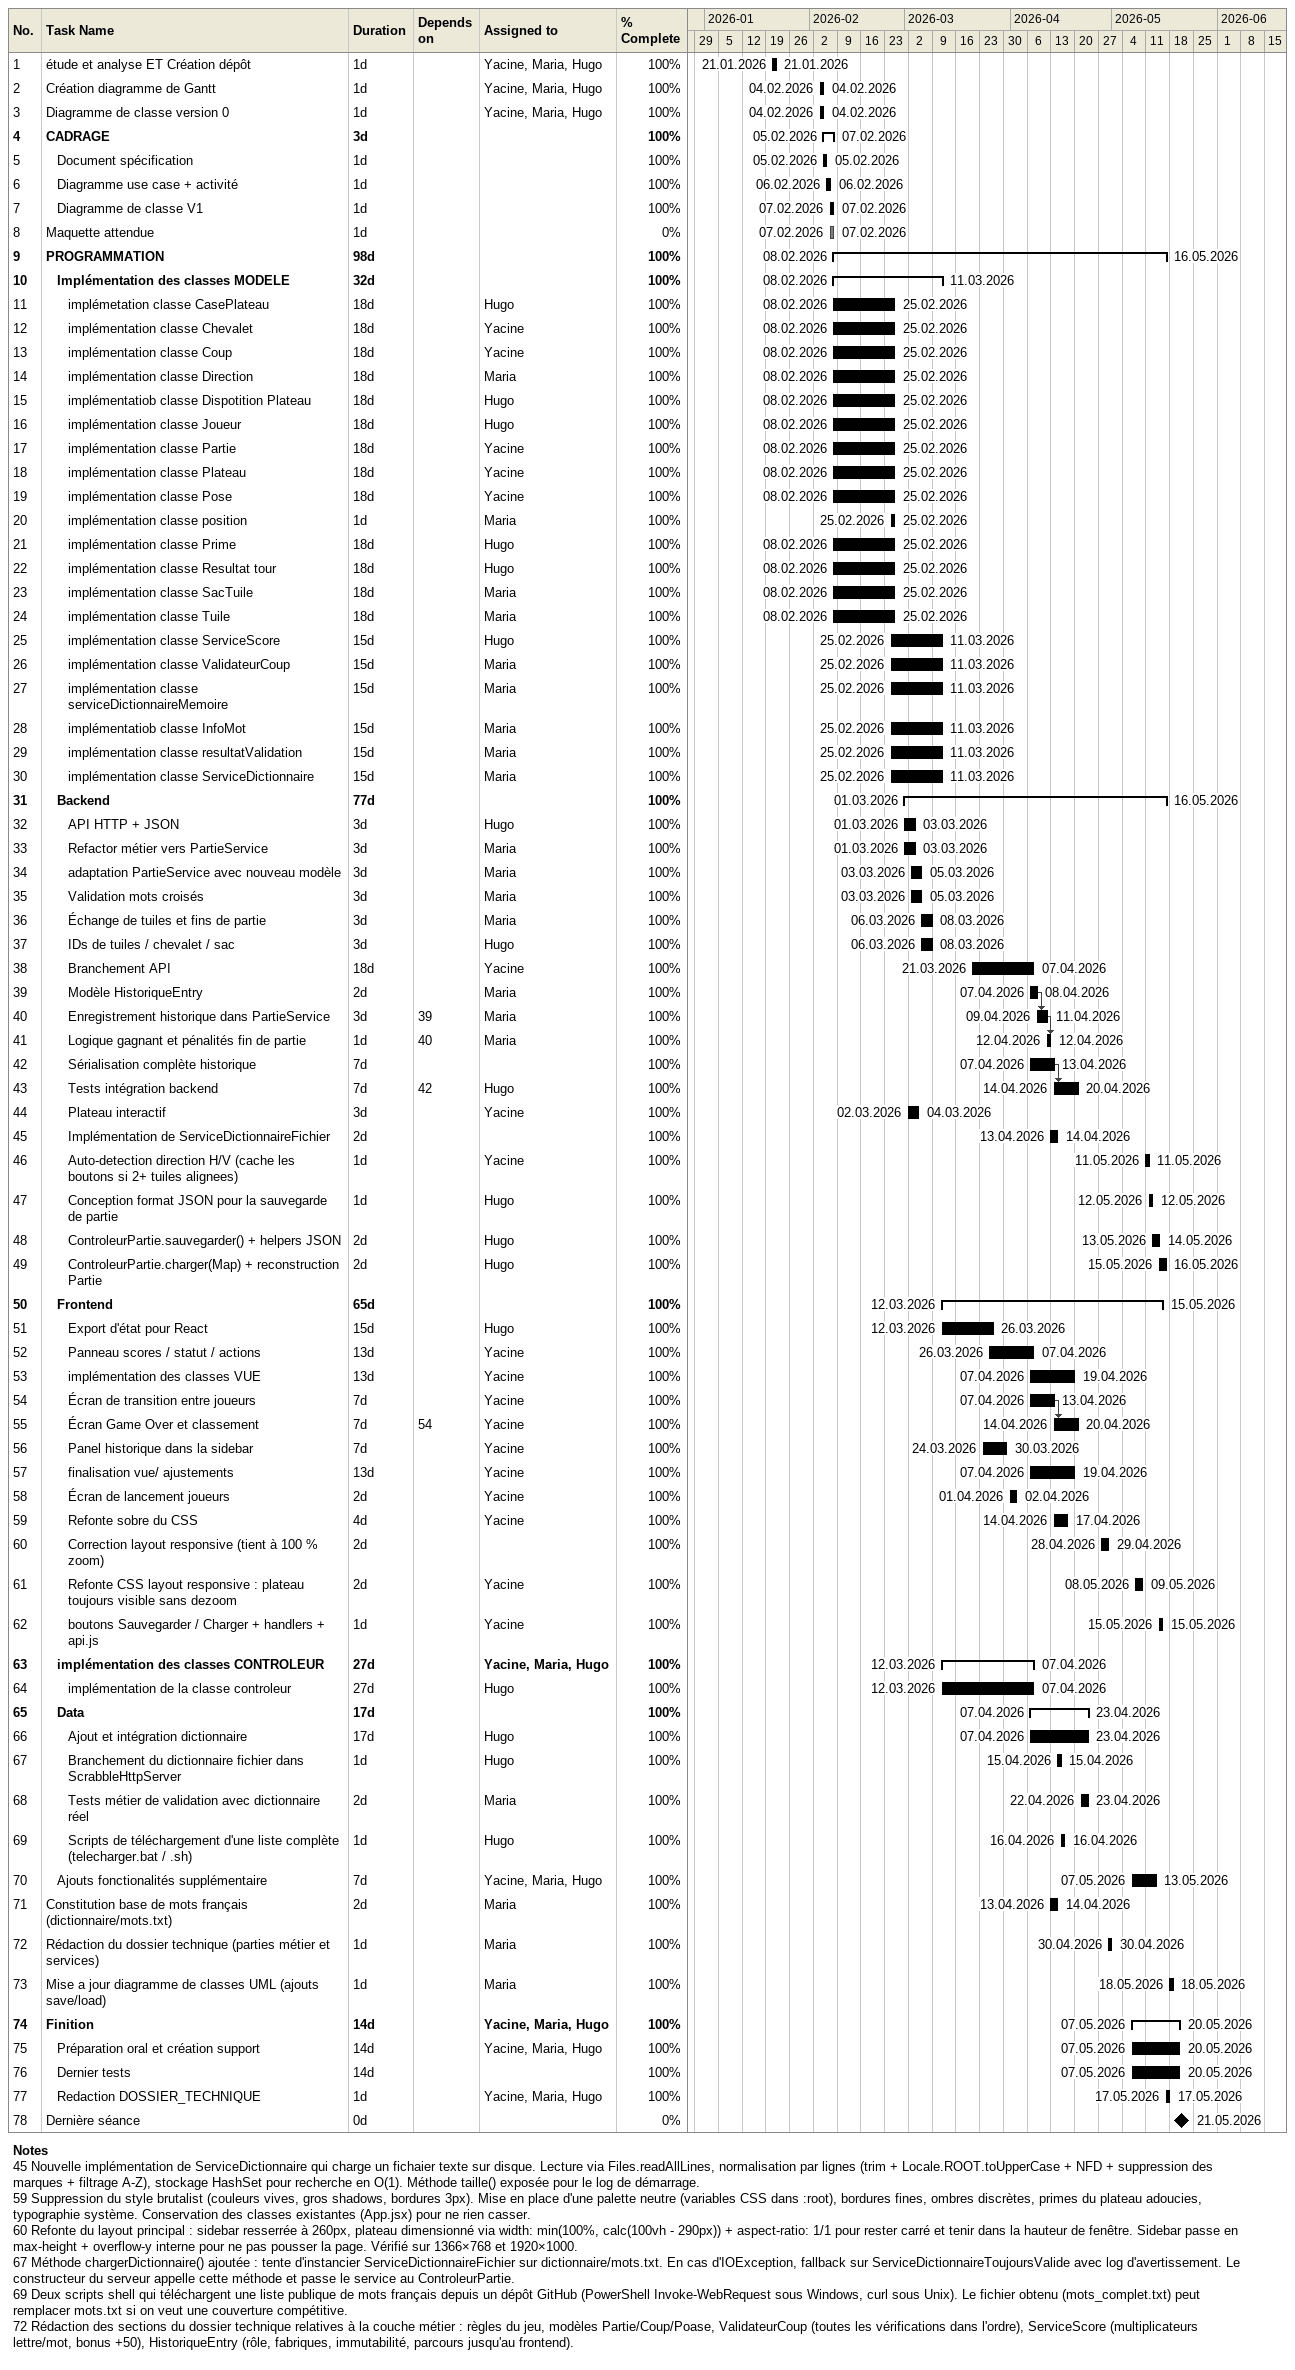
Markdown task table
| ID | Level | Task | Duration | Start | Finish | Predecessors | Resources | % complete |
|---|---|---|---|---|---|---|---|---|
| 1 | 1 | étude et analyse ET Création dépôt | 1d | 2026-01-21 | 2026-01-21 |  | Yacine, Maria, Hugo | 100 |
| 2 | 1 | Création diagramme de Gantt | 1d | 2026-02-04 | 2026-02-04 |  | Yacine, Maria, Hugo | 100 |
| 3 | 1 | Diagramme de classe version 0 | 1d | 2026-02-04 | 2026-02-04 |  | Yacine, Maria, Hugo | 100 |
| 4 | 1 | **CADRAGE** | 3d | 2026-02-05 | 2026-02-07 |  |  | 100 |
| 5 | 2 | Document spécification | 1d | 2026-02-05 | 2026-02-05 |  |  | 100 |
| 6 | 2 | Diagramme use case + activité | 1d | 2026-02-06 | 2026-02-06 |  |  | 100 |
| 7 | 2 | Diagramme de classe V1 | 1d | 2026-02-07 | 2026-02-07 |  |  | 100 |
| 8 | 1 | Maquette attendue | 1d | 2026-02-07 | 2026-02-07 |  |  | 0 |
| 9 | 1 | **PROGRAMMATION** | 98d | 2026-02-08 | 2026-05-16 |  |  | 100 |
| 10 | 2 | **Implémentation des classes MODELE** | 32d | 2026-02-08 | 2026-03-11 |  |  | 100 |
| 11 | 3 | implémetation classe CasePlateau | 18d | 2026-02-08 | 2026-02-25 |  | Hugo | 100 |
| 12 | 3 | implémentation classe Chevalet | 18d | 2026-02-08 | 2026-02-25 |  | Yacine | 100 |
| 13 | 3 | implémentation classe Coup | 18d | 2026-02-08 | 2026-02-25 |  | Yacine | 100 |
| 14 | 3 | implémentation classe Direction | 18d | 2026-02-08 | 2026-02-25 |  | Maria | 100 |
| 15 | 3 | implémentatiob classe Dispotition Plateau | 18d | 2026-02-08 | 2026-02-25 |  | Hugo | 100 |
| 16 | 3 | implémentation classe Joueur | 18d | 2026-02-08 | 2026-02-25 |  | Hugo | 100 |
| 17 | 3 | implémentation classe Partie | 18d | 2026-02-08 | 2026-02-25 |  | Yacine | 100 |
| 18 | 3 | implémentation classe Plateau | 18d | 2026-02-08 | 2026-02-25 |  | Yacine | 100 |
| 19 | 3 | implémentation classe Pose | 18d | 2026-02-08 | 2026-02-25 |  | Yacine | 100 |
| 20 | 3 | implémentation classe position | 1d | 2026-02-25 | 2026-02-25 |  | Maria | 100 |
| 21 | 3 | implémentation classe Prime | 18d | 2026-02-08 | 2026-02-25 |  | Hugo | 100 |
| 22 | 3 | implémentation classe Resultat tour | 18d | 2026-02-08 | 2026-02-25 |  | Hugo | 100 |
| 23 | 3 | implémentation classe SacTuile | 18d | 2026-02-08 | 2026-02-25 |  | Maria | 100 |
| 24 | 3 | implémentation classe Tuile | 18d | 2026-02-08 | 2026-02-25 |  | Maria | 100 |
| 25 | 3 | implémentation classe ServiceScore | 15d | 2026-02-25 | 2026-03-11 |  | Hugo | 100 |
| 26 | 3 | implémentation classe ValidateurCoup | 15d | 2026-02-25 | 2026-03-11 |  | Maria | 100 |
| 27 | 3 | implémentation classe serviceDictionnaireMemoire | 15d | 2026-02-25 | 2026-03-11 |  | Maria | 100 |
| 28 | 3 | implémentatiob classe InfoMot | 15d | 2026-02-25 | 2026-03-11 |  | Maria | 100 |
| 29 | 3 | implémentation classe resultatValidation | 15d | 2026-02-25 | 2026-03-11 |  | Maria | 100 |
| 30 | 3 | implémentation classe ServiceDictionnaire | 15d | 2026-02-25 | 2026-03-11 |  | Maria | 100 |
| 31 | 2 | **Backend** | 77d | 2026-03-01 | 2026-05-16 |  |  | 100 |
| 32 | 3 | API HTTP + JSON | 3d | 2026-03-01 | 2026-03-03 |  | Hugo | 100 |
| 33 | 3 | Refactor métier vers PartieService | 3d | 2026-03-01 | 2026-03-03 |  | Maria | 100 |
| 34 | 3 | adaptation PartieService avec nouveau modèle | 3d | 2026-03-03 | 2026-03-05 |  | Maria | 100 |
| 35 | 3 | Validation mots croisés | 3d | 2026-03-03 | 2026-03-05 |  | Maria | 100 |
| 36 | 3 | Échange de tuiles et fins de partie | 3d | 2026-03-06 | 2026-03-08 |  | Maria | 100 |
| 37 | 3 | IDs de tuiles / chevalet / sac | 3d | 2026-03-06 | 2026-03-08 |  | Hugo | 100 |
| 38 | 3 | Branchement API | 18d | 2026-03-21 | 2026-04-07 |  | Yacine | 100 |
| 39 | 3 | Modèle HistoriqueEntry | 2d | 2026-04-07 | 2026-04-08 |  | Maria | 100 |
| 40 | 3 | Enregistrement historique dans PartieService | 3d | 2026-04-09 | 2026-04-11 | 39 | Maria | 100 |
| 41 | 3 | Logique gagnant et pénalités fin de partie | 1d | 2026-04-12 | 2026-04-12 | 40 | Maria | 100 |
| 42 | 3 | Sérialisation complète historique | 7d | 2026-04-07 | 2026-04-13 |  |  | 100 |
| 43 | 3 | Tests intégration backend | 7d | 2026-04-14 | 2026-04-20 | 42 | Hugo | 100 |
| 44 | 3 | Plateau interactif | 3d | 2026-03-02 | 2026-03-04 |  | Yacine | 100 |
| 45 | 3 | Implémentation de ServiceDictionnaireFichier | 2d | 2026-04-13 | 2026-04-14 |  |  | 100 |
| 46 | 3 | Auto-detection direction H/V (cache les boutons si 2+ tuiles alignees) | 1d | 2026-05-11 | 2026-05-11 |  | Yacine | 100 |
| 47 | 3 | Conception format JSON pour la sauvegarde de partie | 1d | 2026-05-12 | 2026-05-12 |  | Hugo | 100 |
| 48 | 3 | ControleurPartie.sauvegarder() + helpers JSON | 2d | 2026-05-13 | 2026-05-14 |  | Hugo | 100 |
| 49 | 3 | ControleurPartie.charger(Map) + reconstruction Partie | 2d | 2026-05-15 | 2026-05-16 |  | Hugo | 100 |
| 50 | 2 | **Frontend** | 65d | 2026-03-12 | 2026-05-15 |  |  | 100 |
| 51 | 3 | Export d'état pour React | 15d | 2026-03-12 | 2026-03-26 |  | Hugo | 100 |
| 52 | 3 | Panneau scores / statut / actions | 13d | 2026-03-26 | 2026-04-07 |  | Yacine | 100 |
| 53 | 3 | implémentation des classes VUE | 13d | 2026-04-07 | 2026-04-19 |  | Yacine | 100 |
| 54 | 3 | Écran de transition entre joueurs | 7d | 2026-04-07 | 2026-04-13 |  | Yacine | 100 |
| 55 | 3 | Écran Game Over et classement | 7d | 2026-04-14 | 2026-04-20 | 54 | Yacine | 100 |
| 56 | 3 | Panel historique dans la sidebar | 7d | 2026-03-24 | 2026-03-30 |  | Yacine | 100 |
| 57 | 3 | finalisation vue/ ajustements | 13d | 2026-04-07 | 2026-04-19 |  | Yacine | 100 |
| 58 | 3 | Écran de lancement joueurs | 2d | 2026-04-01 | 2026-04-02 |  | Yacine | 100 |
| 59 | 3 | Refonte sobre du CSS | 4d | 2026-04-14 | 2026-04-17 |  | Yacine | 100 |
| 60 | 3 | Correction layout responsive (tient à 100 % zoom) | 2d | 2026-04-28 | 2026-04-29 |  |  | 100 |
| 61 | 3 | Refonte CSS layout responsive : plateau toujours visible sans dezoom | 2d | 2026-05-08 | 2026-05-09 |  | Yacine | 100 |
| 62 | 3 | boutons Sauvegarder / Charger + handlers + api.js | 1d | 2026-05-15 | 2026-05-15 |  | Yacine | 100 |
| 63 | 2 | **implémentation des classes CONTROLEUR** | 27d | 2026-03-12 | 2026-04-07 |  | Yacine, Maria, Hugo | 100 |
| 64 | 3 | implémentation de la classe controleur | 27d | 2026-03-12 | 2026-04-07 |  | Hugo | 100 |
| 65 | 2 | **Data** | 17d | 2026-04-07 | 2026-04-23 |  |  | 100 |
| 66 | 3 | Ajout et intégration dictionnaire | 17d | 2026-04-07 | 2026-04-23 |  | Hugo | 100 |
| 67 | 3 | Branchement du dictionnaire fichier dans ScrabbleHttpServer | 1d | 2026-04-15 | 2026-04-15 |  | Hugo | 100 |
| 68 | 3 | Tests métier de validation avec dictionnaire réel | 2d | 2026-04-22 | 2026-04-23 |  | Maria | 100 |
| 69 | 3 | Scripts de téléchargement d'une liste complète (telecharger.bat / .sh) | 1d | 2026-04-16 | 2026-04-16 |  | Hugo | 100 |
| 70 | 2 | Ajouts fonctionalités supplémentaire | 7d | 2026-05-07 | 2026-05-13 |  | Yacine, Maria, Hugo | 100 |
| 71 | 1 | Constitution base de mots français (dictionnaire/mots.txt) | 2d | 2026-04-13 | 2026-04-14 |  | Maria | 100 |
| 72 | 1 | Rédaction du dossier technique (parties métier et services) | 1d | 2026-04-30 | 2026-04-30 |  | Maria | 100 |
| 73 | 1 | Mise a jour diagramme de classes UML (ajouts save/load) | 1d | 2026-05-18 | 2026-05-18 |  | Maria | 100 |
| 74 | 1 | **Finition** | 14d | 2026-05-07 | 2026-05-20 |  | Yacine, Maria, Hugo | 100 |
| 75 | 2 | Préparation oral et création support | 14d | 2026-05-07 | 2026-05-20 |  | Yacine, Maria, Hugo | 100 |
| 76 | 2 | Dernier tests | 14d | 2026-05-07 | 2026-05-20 |  |  | 100 |
| 77 | 2 | Redaction DOSSIER_TECHNIQUE | 1d | 2026-05-17 | 2026-05-17 |  | Yacine, Maria, Hugo | 100 |
| 78 | 1 | Dernière séance | 0d | 2026-05-21 | 2026-05-21 |  |  | 0 |

Notes
- 45: Nouvelle implémentation de ServiceDictionnaire qui charge un fichaier texte sur disque. Lecture via Files.readAllLines, normalisation par lignes (trim + Locale.ROOT.toUpperCase + NFD + suppression des marques + filtrage A-Z), stockage HashSet pour recherche en O(1). Méthode taille() exposée pour le log de démarrage.
- 59: Suppression du style brutalist (couleurs vives, gros shadows, bordures 3px). Mise en place d'une palette neutre (variables CSS dans :root), bordures fines, ombres discrètes, primes du plateau adoucies, typographie système. Conservation des classes existantes (App.jsx) pour ne rien casser.
- 60: Refonte du layout principal : sidebar resserrée à 260px, plateau dimensionné via width: min(100%, calc(100vh - 290px)) + aspect-ratio: 1/1 pour rester carré et tenir dans la hauteur de fenêtre. Sidebar passe en max-height + overflow-y interne pour ne pas pousser la page. Vérifié sur 1366×768 et 1920×1000.
- 67: Méthode chargerDictionnaire() ajoutée : tente d'instancier ServiceDictionnaireFichier sur dictionnaire/mots.txt. En cas d'IOException, fallback sur ServiceDictionnaireToujoursValide avec log d'avertissement. Le constructeur du serveur appelle cette méthode et passe le service au ControleurPartie.
- 69: Deux scripts shell qui téléchargent une liste publique de mots français depuis un dépôt GitHub (PowerShell Invoke-WebRequest sous Windows, curl sous Unix). Le fichier obtenu (mots_complet.txt) peut remplacer mots.txt si on veut une couverture compétitive.
- 72: Rédaction des sections du dossier technique relatives à la couche métier : règles du jeu, modèles Partie/Coup/Poase, ValidateurCoup (toutes les vérifications dans l'ordre), ServiceScore (multiplicateurs lettre/mot, bonus +50), HistoriqueEntry (rôle, fabriques, immutabilité, parcours jusqu'au frontend).
